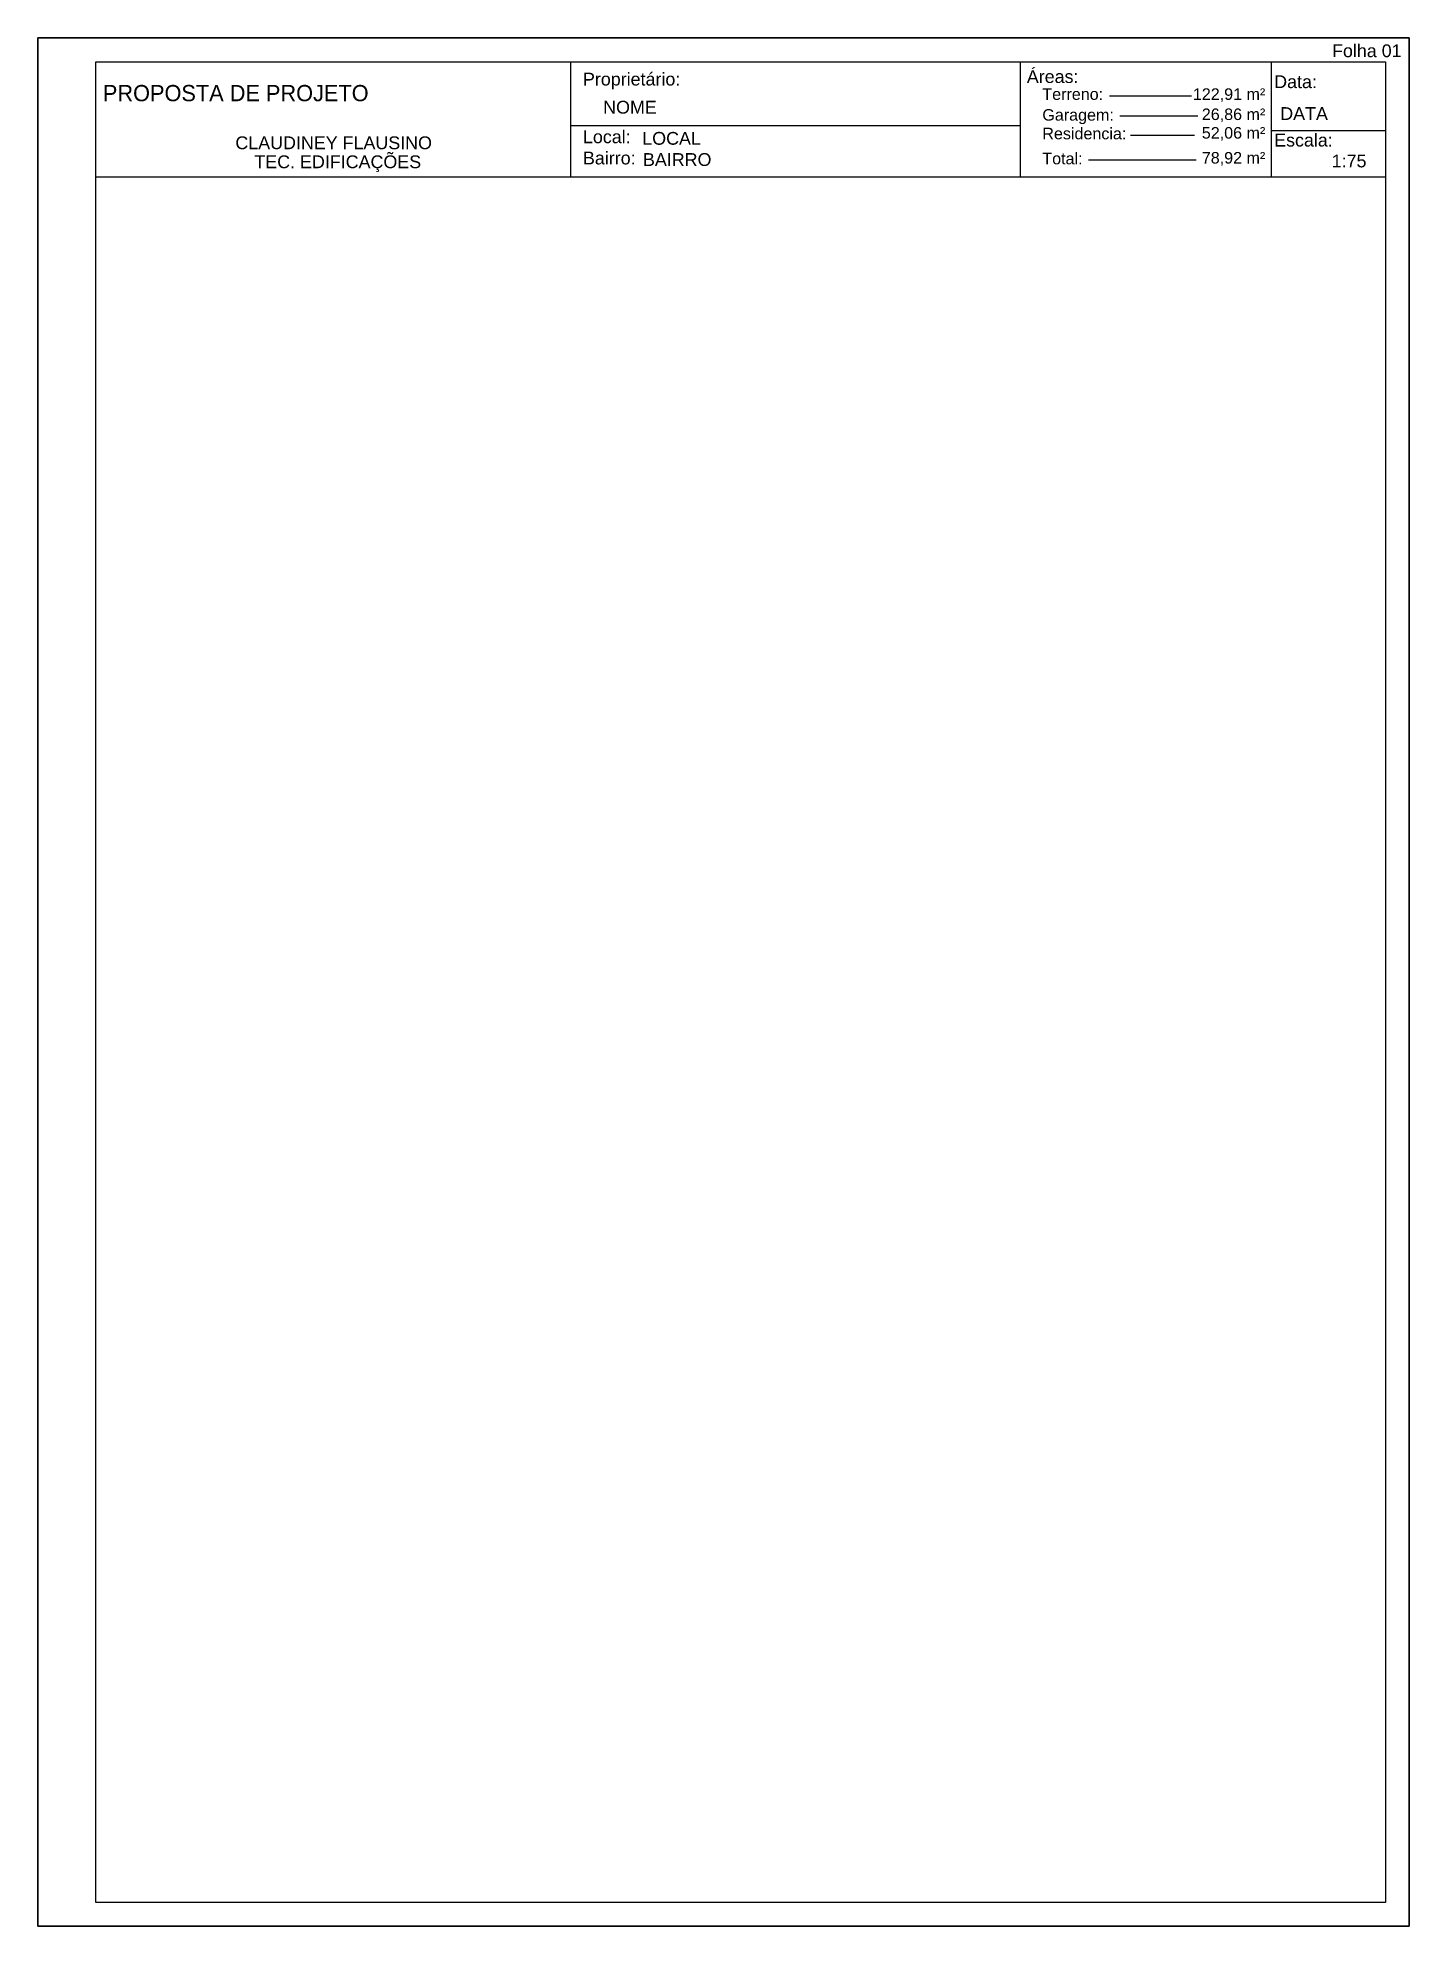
# Model space of a CAD drawing. Header units: millimetres. Extents: x 55.8 to 75.9, y 83.7 to 111.4.
import ezdxf
from ezdxf.enums import TextEntityAlignment as Align

# ---------------------------------------------------------------- set-up
doc = ezdxf.new("R2010")
doc.units = ezdxf.units.MM
doc.layers.add('021', color=1, linetype='Continuous')
doc.layers.add('Textos', color=7, linetype='Continuous')
doc.styles.add('CARIMBO', font='vinet.ttf')
doc.styles.get("Standard").update_dxf_attribs({"font": 'arial.ttf'})

msp = doc.modelspace()

# ---------------------------------------------------------------- linework, layer by layer
at = {"layer": '021', "linetype": 'Continuous'}
for p, q in [((63.597, 111.024), (63.597, 109.336)), ((70.179, 111.024), (70.179, 109.336)), ((73.852, 111.024), (73.852, 109.336)), ((71.483, 110.523), (72.683, 110.523)), ((71.634, 110.231), (72.776, 110.231)), ((73.852, 110.019), (75.522, 110.019)), ((71.79, 109.948), (72.727, 109.948)), ((71.18, 109.587), (72.751, 109.587)), ((56.65, 109.336), (75.522, 109.336)), ((56.85, 109.336), (75.322, 109.336))]:
    msp.add_line(p, q, dxfattribs=at)
for points in [[(75.872, 83.733), (55.8, 83.733), (55.8, 111.374), (75.872, 111.374)], [(75.522, 84.083), (56.65, 84.083), (56.65, 111.024), (75.522, 111.024)]]:
    msp.add_lwpolyline(points, close=True, dxfattribs=at)
at = {"layer": '021'}
for points in [[(55.8, 83.733), (75.872, 83.733), (75.872, 111.374), (55.8, 111.374)], [(55.8, 111.374), (75.872, 111.374), (75.872, 83.733), (55.8, 83.733)]]:
    msp.add_lwpolyline(points, close=True, dxfattribs=at)
msp.add_lwpolyline([(63.597, 110.088), (70.179, 110.088)], dxfattribs=at)

# ---------------------------------------------------------------- texts
at = {"layer": 'Textos'}
for s, height, p in [('Folha 01', 0.1872, (74.742, 111.09)), ('Proprietário:', 0.1872, (63.779, 110.675)), ('Áreas:', 0.1872, (70.275, 110.712)), ('Terreno:', 0.1685, (70.502, 110.465)), ('Data:', 0.1872, (73.895, 110.637)), ('Garagem:', 0.1685, (70.502, 110.161)), ('Local:', 0.1872, (63.779, 109.831)), ('Residencia:', 0.16848, (70.502, 109.888)), ('CLAUDINEY FLAUSINO', 0.1872, (58.692, 109.743)), ('Escala:', 0.1872, (73.895, 109.782)), ('TEC. EDIFICAÇÕES', 0.1872, (58.97, 109.465)), ('Bairro:', 0.1872, (63.779, 109.52)), ('Total:', 0.1685, (70.502, 109.522)), ('1:75', 0.1872, (74.737, 109.477))]:
    msp.add_text(s, height=height, dxfattribs=at).set_placement(p)
at = {"layer": 'Textos', "style": 'CARIMBO'}
msp.add_text('PROPOSTA DE PROJETO', height=0.23791, dxfattribs=at).set_placement((56.753, 110.445))
at = {"layer": 'Textos'}
for s, p in [('122,91 m²', (73.765, 110.465)), ('26,86 m²', (73.765, 110.17)), ('52,06 m²', (73.765, 109.898)), ('78,92 m²', (73.765, 109.533))]:
    msp.add_text(s, height=0.1685, dxfattribs=at).set_placement(p, align=Align.RIGHT)
for tag, p, s in [('NOME', (64.075, 110.264), 'Proprietario...'), ('DATA', (73.984, 110.171), 'Data...'), ('LOCAL', (64.647, 109.808), 'Local da Obra...'), ('BAIRRO', (64.657, 109.498), 'Bairro...')]:
    msp.add_attdef(tag, p, s, height=0.1872, dxfattribs=at)

doc.saveas('drawing.dxf')
